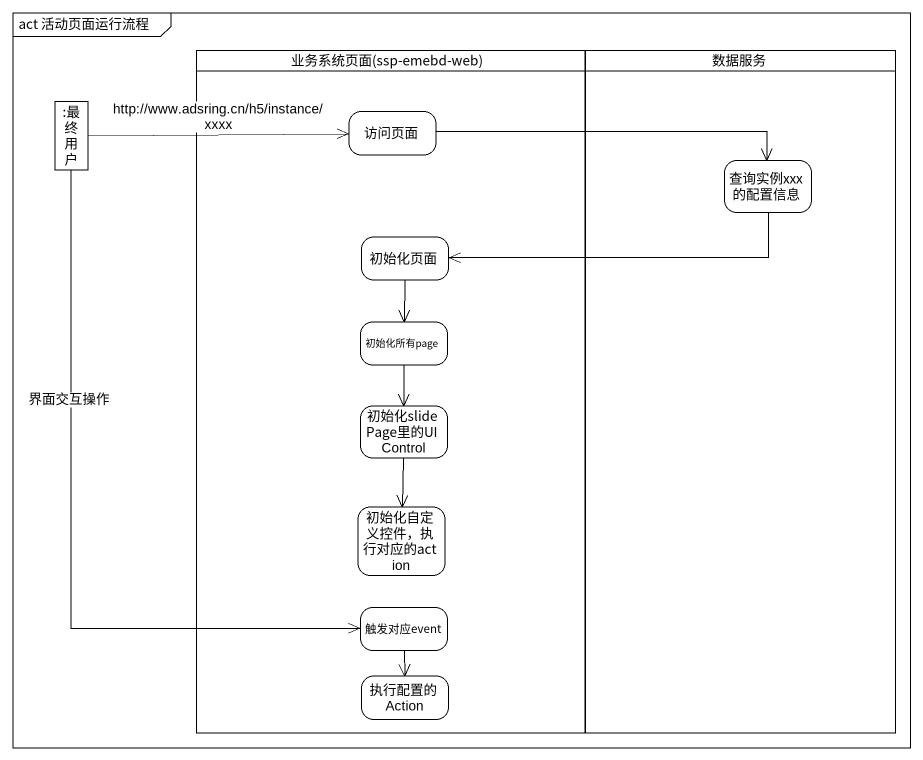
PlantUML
@startuml
mainframe act 活动页面运行流程
hide empty description
state "业务系统页面(ssp-emebd-web)" as 业务系统页面_ssp_emebd_web <<partition>> {
  state 访问页面
  state 初始化页面
  state 初始化所有page
  state 初始化slidePage里的UIControl
  state "初始化自定义控件，执行对应的action" as 初始化自定义控件_执行对应的action
  state 触发对应event
  state 执行配置的Action
}
state 数据服务 <<partition>> {
  state 查询实例xxx的配置信息
}
state ":最终用户" as 最终用户 <<object>>
最终用户 -right-> 访问页面 : http://www.adsring.cn/h5/instance/xxxx
最终用户 --> 触发对应event : 界面交互操作
访问页面 -right-> 查询实例xxx的配置信息
查询实例xxx的配置信息 -left-> 初始化页面
初始化页面 --> 初始化所有page
初始化所有page --> 初始化slidePage里的UIControl
初始化slidePage里的UIControl --> 初始化自定义控件_执行对应的action
触发对应event --> 执行配置的Action
@enduml
